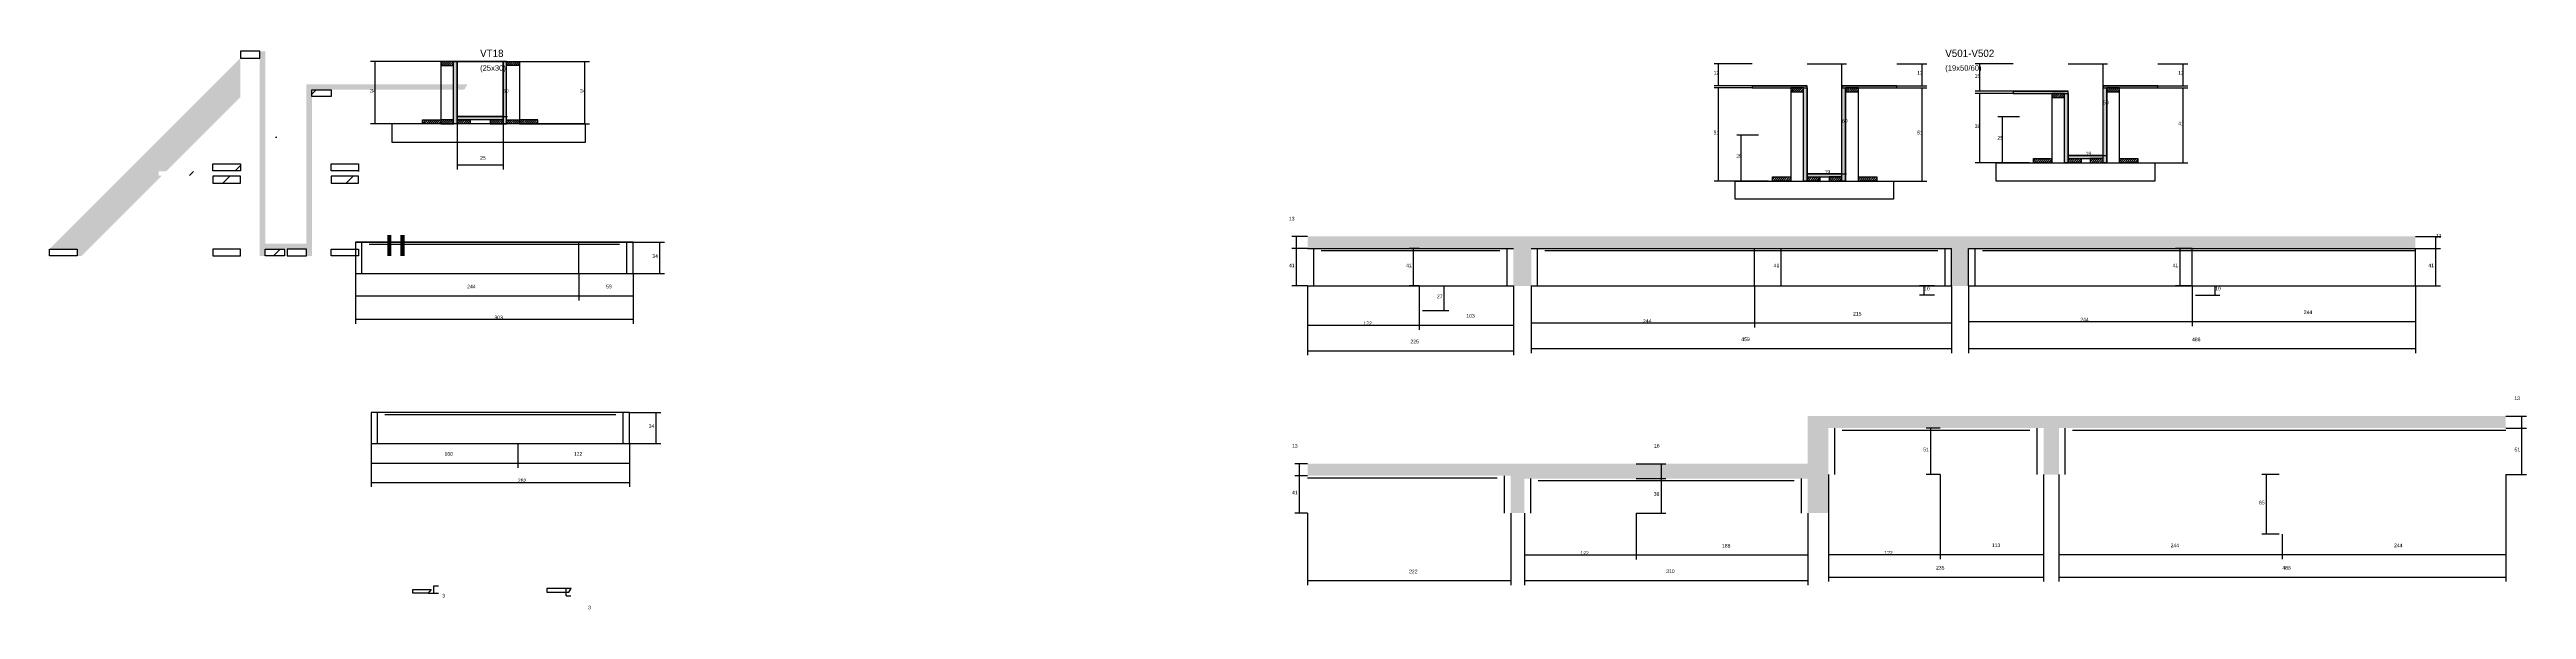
# Model space of a CAD drawing. Header units: metres. Extents: x -65046 to 21926, y -45195 to 1016.
# Drawn here: x 15530 to 18235, y -22598 to -21987 of the extents above; entities that cross this region are included whole.
import ezdxf

# ---------------------------------------------------------------- set-up
doc = ezdxf.new("R2010")
doc.units = ezdxf.units.M
for name, color, linetype in [('CONCRETO', 251, 'Continuous'), ('COTA', 241, 'Continuous'), ('Escoras', 2, 'Continuous'), ('Hachura', 253, 'Continuous'), ('Madeira', 126, 'Continuous'), ('Painéis', 200, 'Continuous'), ('SARR_2.2x7', 40, 'Continuous'), ('Texto Seção', 7, 'Continuous')]:
    doc.layers.add(name, color=color, linetype=linetype)

msp = doc.modelspace()

# ---------------------------------------------------------------- hatches: boundary and pattern name
at = {"layer": 'COTA'}
h = msp.add_hatch(dxfattribs=at)
h.set_pattern_fill('AR-CONC', scale=4)
h.paths.add_polyline_path([(15765.3, -21988.7), (15765.3, -22198.7), (15810.3, -22198.7), (15810.3, -22024.7), (15986.3, -22024.7), (16007, -21988.7)])
h = msp.add_hatch(dxfattribs=at)
h.set_pattern_fill('AR-CONC', scale=4)
h.paths.add_polyline_path([(15767.5, -22099.2), (15782.4, -22099.2), (15782.4, -22099.2), (15782.4, -22083.7), (15782.4, -22083.7), (15767.5, -22083.7), (15767.5, -22083.7), (15767.5, -22099.2)])
h = msp.add_hatch(dxfattribs=at)
h.set_pattern_fill('AR-CONC', scale=4)
h.paths.add_polyline_path([(15792.8, -22099.2), (15807.7, -22099.2), (15807.7, -22099.2), (15807.7, -22083.7), (15807.7, -22083.7), (15792.8, -22083.7), (15792.8, -22083.7), (15792.8, -22099.2)])
h = msp.add_hatch(dxfattribs=at)
h.set_pattern_fill('AR-CONC', scale=4)
h.paths.add_polyline_path([(15779.4, -22196.7), (15795.2, -22196.7), (15795.2, -22196.7), (15795.2, -22180.7), (15795.2, -22180.7), (15779.4, -22180.7), (15779.4, -22180.7), (15779.4, -22196.7)])
h = msp.add_hatch(dxfattribs=at)
h.set_pattern_fill('AR-CONC', scale=0.03)
h.paths.add_polyline_path([(17606.8, -22204.1), (17606.8, -22244.9), (17625.5, -22244.9), (17625.5, -22204.1), (18113.5, -22204.1), (18113.5, -22190.9), (16903.6, -22190.9), (16903.6, -22204.1), (17128.5, -22204.1), (17128.5, -22244.9), (17147.8, -22244.9), (17147.8, -22204.1)])
h = msp.add_hatch(dxfattribs=at)
h.set_pattern_fill('AR-CONC', scale=0.03)
h.paths.add_polyline_path([(17472.4, -22451), (17472.4, -22400.2), (17707.4, -22400.2), (17707.4, -22451), (17724.1, -22451), (17724.1, -22400.2), (18212.1, -22400.2), (18212.1, -22387), (17449.9, -22387), (17449.9, -22439), (16903.6, -22439), (16903.6, -22452.2), (17125.5, -22452.2), (17125.5, -22493), (17140.5, -22493), (17140.5, -22455.2), (17449.9, -22455.2), (17449.9, -22493), (17472.4, -22493)])
at = {"layer": 'Hachura'}
h = msp.add_hatch(dxfattribs=at)
h.set_pattern_fill('ANSI31', scale=30)
h.paths.add_polyline_path([(15738.3, -21988.7), (15759.3, -21988.7), (15759.3, -21996.2), (15738.3, -21996.2)])
h = msp.add_hatch(color=8, dxfattribs=at)
h.dxf.hatch_style = 1
h.paths.add_polyline_path([(15765.3, -21988.7), (15759.3, -21988.7), (15759.3, -21988.7), (15759.3, -22212.2), (15759.3, -22212.2), (15765.3, -22212.2), (15765.3, -22212.2), (15765.3, -21988.7)])
h = msp.add_hatch(color=8, dxfattribs=at)
h.dxf.hatch_style = 1
h.paths.add_polyline_path([(15738.3, -22038.6), (15738.3, -21996.2), (15529.8, -22204.7), (15559.9, -22204.7), (15559.9, -22212.2), (15564.7, -22212.2), (15652.5, -22124.4), (15648.8, -22124.4), (15648.8, -22120), (15656.9, -22120)])
h = msp.add_hatch(dxfattribs=at)
h.set_pattern_fill('ANSI31', scale=0.5)
h.paths.add_polyline_path([(15971, -22004.4), (15971, -22000), (15971, -22000), (15957, -22000), (15957, -22000), (15957, -22004.4), (15957, -22004.4), (15971, -22004.4)])
h = msp.add_hatch(color=8, dxfattribs=at)
h.dxf.hatch_style = 1
h.paths.add_polyline_path([(15971, -22000), (15975, -22000), (15975, -22000), (15975, -22068), (15975, -22068), (15971, -22068), (15971, -22068), (15971, -22000)])
h = msp.add_hatch(color=8, dxfattribs=at)
h.dxf.hatch_style = 1
h.paths.add_polyline_path([(16029, -22000), (16025, -22000), (16025, -22000), (16025, -22068), (16025, -22068), (16029, -22068), (16029, -22068), (16029, -22000)])
h = msp.add_hatch(dxfattribs=at)
h.set_pattern_fill('ANSI31', scale=0.5)
h.paths.add_polyline_path([(16029, -22004.4), (16029, -22000), (16029, -22000), (16043, -22000), (16043, -22000), (16043, -22004.4), (16043, -22004.4), (16029, -22004.4)])
h = msp.add_hatch(color=8, dxfattribs=at)
h.dxf.hatch_style = 1
h.paths.add_polyline_path([(15986.3, -22024.7), (15810.3, -22024.7), (15810.3, -22024.7), (15810.3, -22030.7), (15810.3, -22030.7), (15982.8, -22030.7), (15982.8, -22030.7), (15986.3, -22024.7)])
h = msp.add_hatch(color=8, dxfattribs=at)
h.dxf.hatch_style = 1
h.paths.add_polyline_path([(15816.3, -22030.7), (15810.3, -22030.7), (15810.3, -22030.7), (15810.3, -22212.2), (15810.3, -22212.2), (15816.3, -22212.2), (15816.3, -22212.2), (15816.3, -22030.7)])
h = msp.add_hatch(dxfattribs=at)
h.set_pattern_fill('ANSI31', scale=30)
h.paths.add_polyline_path([(15816.3, -22030.7), (15837.3, -22030.7), (15837.3, -22038.2), (15816.3, -22038.2)])
h = msp.add_hatch(color=8, dxfattribs=at)
h.dxf.hatch_style = 1
h.paths.add_polyline_path([(17449.2, -22028.8), (17449.2, -22026.4), (17449.2, -22026.4), (17389.2, -22026.4), (17389.2, -22026.4), (17389.2, -22028.8), (17389.2, -22028.8), (17449.2, -22028.8)])
h = msp.add_hatch(dxfattribs=at)
h.set_pattern_fill('ANSI31', scale=0.5)
h.paths.add_polyline_path([(17445.2, -22033.2), (17445.2, -22028.8), (17445.2, -22028.8), (17431.2, -22028.8), (17431.2, -22028.8), (17431.2, -22033.2), (17431.2, -22033.2), (17445.2, -22033.2)])
h = msp.add_hatch(color=8, dxfattribs=at)
h.dxf.hatch_style = 1
h.paths.add_polyline_path([(17445.2, -22028.8), (17449.2, -22028.8), (17449.2, -22028.8), (17449.2, -22130.4), (17449.2, -22130.4), (17445.2, -22130.4), (17445.2, -22130.4), (17445.2, -22028.8)])
h = msp.add_hatch(color=8, dxfattribs=at)
h.dxf.hatch_style = 1
h.paths.add_polyline_path([(17547.2, -22028.8), (17547.2, -22026.4), (17547.2, -22026.4), (17487.2, -22026.4), (17487.2, -22026.4), (17487.2, -22028.8), (17487.2, -22028.8), (17547.2, -22028.8)])
h = msp.add_hatch(color=8, dxfattribs=at)
h.dxf.hatch_style = 1
h.paths.add_polyline_path([(17487.2, -22028.8), (17491.2, -22028.8), (17491.2, -22028.8), (17491.2, -22130.4), (17491.2, -22130.4), (17487.2, -22130.4), (17487.2, -22130.4), (17487.2, -22028.8)])
h = msp.add_hatch(dxfattribs=at)
h.set_pattern_fill('ANSI31', scale=0.5)
h.paths.add_polyline_path([(17505.2, -22033.2), (17505.2, -22028.8), (17505.2, -22028.8), (17491.2, -22028.8), (17491.2, -22028.8), (17491.2, -22033.2), (17491.2, -22033.2), (17505.2, -22033.2)])
h = msp.add_hatch(color=8, dxfattribs=at)
h.dxf.hatch_style = 1
h.paths.add_polyline_path([(17734.3, -22034.8), (17734.3, -22032.4), (17734.3, -22032.4), (17674.3, -22032.4), (17674.3, -22032.4), (17674.3, -22034.8), (17674.3, -22034.8), (17734.3, -22034.8)])
h = msp.add_hatch(dxfattribs=at)
h.set_pattern_fill('ANSI31', scale=0.5)
h.paths.add_polyline_path([(17730.3, -22039.2), (17730.3, -22034.8), (17730.3, -22034.8), (17716.3, -22034.8), (17716.3, -22034.8), (17716.3, -22039.2), (17716.3, -22039.2), (17730.3, -22039.2)])
h = msp.add_hatch(color=8, dxfattribs=at)
h.dxf.hatch_style = 1
h.paths.add_polyline_path([(17730.3, -22034.8), (17734.3, -22034.8), (17734.3, -22034.8), (17734.3, -22110.4), (17734.3, -22110.4), (17730.3, -22110.4), (17730.3, -22110.4), (17730.3, -22034.8)])
h = msp.add_hatch(color=8, dxfattribs=at)
h.dxf.hatch_style = 1
h.paths.add_polyline_path([(17832.3, -22028.8), (17832.3, -22026.4), (17832.3, -22026.4), (17772.3, -22026.4), (17772.3, -22026.4), (17772.3, -22028.8), (17772.3, -22028.8), (17832.3, -22028.8)])
h = msp.add_hatch(color=8, dxfattribs=at)
h.dxf.hatch_style = 1
h.paths.add_polyline_path([(17772.3, -22028.8), (17776.3, -22028.8), (17776.3, -22028.8), (17776.3, -22110.4), (17776.3, -22110.4), (17772.3, -22110.4), (17772.3, -22110.4), (17772.3, -22028.8)])
h = msp.add_hatch(dxfattribs=at)
h.set_pattern_fill('ANSI31', scale=0.5)
h.paths.add_polyline_path([(17790.3, -22033.2), (17790.3, -22028.8), (17790.3, -22028.8), (17776.3, -22028.8), (17776.3, -22028.8), (17776.3, -22033.2), (17776.3, -22033.2), (17790.3, -22033.2)])
h = msp.add_hatch(dxfattribs=at)
h.set_pattern_fill('ANSI31', scale=0.5)
h.paths.add_polyline_path([(15937, -22068), (15937, -22063.6), (15937, -22063.6), (15957, -22063.6), (15957, -22063.6), (15957, -22068), (15957, -22068), (15937, -22068)])
h = msp.add_hatch(dxfattribs=at)
h.set_pattern_fill('ANSI31', scale=0.5)
h.paths.add_polyline_path([(15971, -22068), (15971, -22063.6), (15971, -22063.6), (15957, -22063.6), (15957, -22063.6), (15957, -22068), (15957, -22068), (15971, -22068)])
h = msp.add_hatch(color=8, dxfattribs=at)
h.dxf.hatch_style = 1
h.paths.add_polyline_path([(15975, -22063.6), (15975, -22060), (15975, -22060), (16025, -22060), (16025, -22060), (16025, -22063.6), (16025, -22063.6), (15975, -22063.6)])
h = msp.add_hatch(dxfattribs=at)
h.set_pattern_fill('ANSI31', scale=0.5)
h.paths.add_polyline_path([(15975, -22068), (15975, -22063.6), (15975, -22063.6), (15989, -22063.6), (15989, -22063.6), (15989, -22068), (15989, -22068), (15975, -22068)])
h = msp.add_hatch(dxfattribs=at)
h.set_pattern_fill('ANSI31', scale=0.5)
h.paths.add_polyline_path([(16025, -22068), (16025, -22063.6), (16025, -22063.6), (16011, -22063.6), (16011, -22063.6), (16011, -22068), (16011, -22068), (16025, -22068)])
h = msp.add_hatch(dxfattribs=at)
h.set_pattern_fill('ANSI31', scale=0.5)
h.paths.add_polyline_path([(16029, -22068), (16029, -22063.6), (16029, -22063.6), (16043, -22063.6), (16043, -22063.6), (16043, -22068), (16043, -22068), (16029, -22068)])
h = msp.add_hatch(dxfattribs=at)
h.set_pattern_fill('ANSI31', scale=0.5)
h.paths.add_polyline_path([(16063, -22068), (16063, -22063.6), (16063, -22063.6), (16043, -22063.6), (16043, -22063.6), (16043, -22068), (16043, -22068), (16063, -22068)])
h = msp.add_hatch(dxfattribs=at)
h.set_pattern_fill('ANSI32', scale=20)
h.paths.add_polyline_path([(15648.8, -22124.4), (15648.8, -22120), (15693.8, -22120), (15693.8, -22124.4)])
h = msp.add_hatch(dxfattribs=at)
h.set_pattern_fill('ANSI31', scale=30)
h.paths.add_polyline_path([(15738.3, -22119.2), (15738.3, -22111.7), (15708.2, -22111.7), (15708.2, -22119.2)])
h = msp.add_hatch(dxfattribs=at)
h.set_pattern_fill('ANSI31', scale=30)
h.paths.add_polyline_path([(15708.2, -22132.7), (15738.3, -22132.7), (15738.3, -22125.2), (15708.2, -22125.2)])
h = msp.add_hatch(dxfattribs=at)
h.set_pattern_fill('ANSI31', scale=30)
h.paths.add_polyline_path([(15867.3, -22119.2), (15867.3, -22111.7), (15837.3, -22111.7), (15837.3, -22119.2)])
h = msp.add_hatch(dxfattribs=at)
h.set_pattern_fill('ANSI31', scale=30)
h.paths.add_polyline_path([(15837.3, -22132.7), (15867.3, -22132.7), (15867.3, -22125.2), (15837.3, -22125.2)])
h = msp.add_hatch(dxfattribs=at)
h.set_pattern_fill('ANSI31', scale=0.5)
h.paths.add_polyline_path([(17411.2, -22130.4), (17411.2, -22126), (17411.2, -22126), (17431.2, -22126), (17431.2, -22126), (17431.2, -22130.4), (17431.2, -22130.4), (17411.2, -22130.4)])
h = msp.add_hatch(color=8, dxfattribs=at)
h.dxf.hatch_style = 1
h.paths.add_polyline_path([(17487.2, -22126), (17487.2, -22122.4), (17487.2, -22122.4), (17449.2, -22122.4), (17449.2, -22122.4), (17449.2, -22126), (17449.2, -22126), (17487.2, -22126)])
h = msp.add_hatch(dxfattribs=at)
h.set_pattern_fill('ANSI31', scale=0.5)
h.paths.add_polyline_path([(17449.2, -22130.4), (17449.2, -22126), (17449.2, -22126), (17463.2, -22126), (17463.2, -22126), (17463.2, -22130.4), (17463.2, -22130.4), (17449.2, -22130.4)])
h = msp.add_hatch(dxfattribs=at)
h.set_pattern_fill('ANSI31', scale=0.5)
h.paths.add_polyline_path([(17487.2, -22130.4), (17487.2, -22126), (17487.2, -22126), (17473.2, -22126), (17473.2, -22126), (17473.2, -22130.4), (17473.2, -22130.4), (17487.2, -22130.4)])
h = msp.add_hatch(dxfattribs=at)
h.set_pattern_fill('ANSI31', scale=0.5)
h.paths.add_polyline_path([(17505.2, -22130.4), (17505.2, -22126), (17505.2, -22126), (17525.2, -22126), (17525.2, -22126), (17525.2, -22130.4), (17525.2, -22130.4), (17505.2, -22130.4)])
h = msp.add_hatch(dxfattribs=at)
h.set_pattern_fill('ANSI31', scale=0.5)
h.paths.add_polyline_path([(17696.3, -22110.4), (17696.3, -22106), (17696.3, -22106), (17716.3, -22106), (17716.3, -22106), (17716.3, -22110.4), (17716.3, -22110.4), (17696.3, -22110.4)])
h = msp.add_hatch(color=8, dxfattribs=at)
h.dxf.hatch_style = 1
h.paths.add_polyline_path([(17772.3, -22106), (17772.3, -22102.4), (17772.3, -22102.4), (17734.3, -22102.4), (17734.3, -22102.4), (17734.3, -22106), (17734.3, -22106), (17772.3, -22106)])
h = msp.add_hatch(dxfattribs=at)
h.set_pattern_fill('ANSI31', scale=0.5)
h.paths.add_polyline_path([(17734.3, -22110.4), (17734.3, -22106), (17734.3, -22106), (17748.3, -22106), (17748.3, -22106), (17748.3, -22110.4), (17748.3, -22110.4), (17734.3, -22110.4)])
h = msp.add_hatch(dxfattribs=at)
h.set_pattern_fill('ANSI31', scale=0.5)
h.paths.add_polyline_path([(17772.3, -22110.4), (17772.3, -22106), (17772.3, -22106), (17758.3, -22106), (17758.3, -22106), (17758.3, -22110.4), (17758.3, -22110.4), (17772.3, -22110.4)])
h = msp.add_hatch(dxfattribs=at)
h.set_pattern_fill('ANSI31', scale=0.5)
h.paths.add_polyline_path([(17790.3, -22110.4), (17790.3, -22106), (17790.3, -22106), (17810.3, -22106), (17810.3, -22106), (17810.3, -22110.4), (17810.3, -22110.4), (17790.3, -22110.4)])
h = msp.add_hatch(dxfattribs=at)
h.set_pattern_fill('ANSI31', scale=30)
h.paths.add_polyline_path([(15559.9, -22212.2), (15559.9, -22204.7), (15529.8, -22204.7), (15529.8, -22212.2)])
h = msp.add_hatch(dxfattribs=at)
h.set_pattern_fill('ANSI31', scale=30)
h.paths.add_polyline_path([(15708.3, -22212.2), (15738.3, -22212.2), (15738.3, -22204.7), (15708.3, -22204.7)])
h = msp.add_hatch(color=8, dxfattribs=at)
h.dxf.hatch_style = 1
h.paths.add_polyline_path([(15810.3, -22198.7), (15765.3, -22198.7), (15765.3, -22198.7), (15765.3, -22204.7), (15765.3, -22204.7), (15810.3, -22204.7), (15810.3, -22204.7), (15810.3, -22198.7)])
h = msp.add_hatch(dxfattribs=at)
h.set_pattern_fill('ANSI31', scale=30)
h.paths.add_polyline_path([(15765.3, -22204.7), (15786.3, -22204.7), (15786.3, -22212.2), (15765.3, -22212.2)])
h = msp.add_hatch(dxfattribs=at)
h.set_pattern_fill('ANSI31', scale=30)
h.paths.add_polyline_path([(15810.3, -22212.2), (15810.3, -22204.7), (15789.3, -22204.7), (15789.3, -22212.2)])
h = msp.add_hatch(dxfattribs=at)
h.set_pattern_fill('ANSI31', scale=30)
h.paths.add_polyline_path([(15867.3, -22204.7), (15837.3, -22204.7), (15837.3, -22212.2), (15867.3, -22212.2)])
h = msp.add_hatch(color=8, dxfattribs=at)
h.dxf.hatch_style = 1
h.paths.add_polyline_path([(15898.6, -22212.2), (15903.1, -22212.2), (15903.1, -22189.4), (15898.6, -22189.4)])
h = msp.add_hatch(color=8, dxfattribs=at)
h.dxf.hatch_style = 1
h.paths.add_polyline_path([(15913, -22212.2), (15917.5, -22212.2), (15917.5, -22189.4), (15913, -22189.4)])

# ---------------------------------------------------------------- linework, layer by layer
at = {"layer": 'CONCRETO'}
for points in [[(15975, -22000), (15975, -22000), (15975, -22000), (15975, -22000), (16025, -22000), (16025, -22000), (16025, -22000), (16025, -22060), (15975, -22060), (15975, -22000)], [(15975, -22060), (16025, -22060), (16025, -22000), (15975, -22000)]]:
    msp.add_lwpolyline(points, close=True, dxfattribs=at)
at = {"layer": 'COTA'}
for p, q in [((15975, -22000), (15880.4, -22000)), ((15885.4, -22068), (15885.4, -22000)), ((16025, -22060), (16025, -22000)), ((16025, -22000), (16030, -22000)), ((16043, -22000), (16119.5, -22000)), ((16114.5, -22068), (16114.5, -22000)), ((17389.2, -22002.4), (17347.5, -22002.4)), ((17352.5, -22026.4), (17352.5, -22002.4)), ((17449.2, -22002.4), (17492.2, -22002.4)), ((17487.2, -22122.4), (17487.2, -22002.4)), ((17547.2, -22002.4), (17579.8, -22002.4)), ((17574.8, -22026.4), (17574.8, -22002.4)), ((17674.3, -22002.4), (17632.6, -22002.4)), ((17637.6, -22032.4), (17637.6, -22002.4)), ((17734.3, -22002.4), (17777.3, -22002.4)), ((17772.3, -22102.4), (17772.3, -22002.4)), ((17832.3, -22002.4), (17864.9, -22002.4)), ((17859.9, -22026.4), (17859.9, -22002.4)), ((17389.2, -22026.4), (17347.5, -22026.4)), ((17389.2, -22028.8), (17347.5, -22028.8)), ((17352.5, -22130.4), (17352.5, -22028.8)), ((17505.2, -22028.8), (17579.8, -22028.8)), ((17547.2, -22026.4), (17579.8, -22026.4)), ((17574.8, -22130.4), (17574.8, -22028.8)), ((17674.3, -22032.4), (17632.6, -22032.4)), ((17674.3, -22034.8), (17632.6, -22034.8)), ((17637.6, -22110.4), (17637.6, -22034.8)), ((17790.3, -22028.8), (17864.9, -22028.8)), ((17832.3, -22026.4), (17864.9, -22026.4)), ((17859.9, -22110.4), (17859.9, -22028.8)), ((15937, -22068), (15880.4, -22068)), ((15975, -22063.6), (15975, -22117.7)), ((16025, -22060), (16030, -22060)), ((16025, -22063.6), (16025, -22117.7)), ((16063, -22068), (16119.5, -22068)), ((17681, -22060.4), (17657.4, -22060.4)), ((17662.4, -22110.4), (17662.4, -22060.4)), ((17395.9, -22080.4), (17372.3, -22080.4)), ((17377.3, -22130.4), (17377.3, -22080.4)), ((17734.3, -22110.4), (17734.3, -22097.4)), ((17772.3, -22110.4), (17772.3, -22097.4)), ((15975, -22112.7), (16025, -22112.7)), ((17449.2, -22130.4), (17449.2, -22117.4)), ((17449.2, -22122.4), (17492.2, -22122.4)), ((17449.2, -22122.4), (17487.2, -22122.4)), ((17487.2, -22130.4), (17487.2, -22117.4)), ((17691.9, -22110.4), (17632.6, -22110.4)), ((17681, -22110.4), (17657.4, -22110.4)), ((17734.3, -22102.4), (17777.3, -22102.4)), ((17734.3, -22102.4), (17772.3, -22102.4)), ((17790.3, -22110.4), (17864.9, -22110.4)), ((17406.8, -22130.4), (17347.5, -22130.4)), ((17395.9, -22130.4), (17372.3, -22130.4)), ((17505.2, -22130.4), (17579.8, -22130.4)), ((16167.3, -22197.3), (16201.2, -22197.3)), ((16196.2, -22231.3), (16196.2, -22197.3)), ((16903.6, -22190.9), (16886.5, -22190.9)), ((16903.6, -22204.1), (16886.5, -22204.1)), ((16903.6, -22204.1), (16886.5, -22204.1)), ((16891.5, -22204.1), (16891.5, -22190.9)), ((16891.5, -22244.9), (16891.5, -22204.1)), ((17025.6, -22204.1), (17014.4, -22204.1)), ((17019.4, -22244.9), (17019.4, -22204.1)), ((17391.8, -22204.1), (17425.7, -22204.1)), ((17420.7, -22244.9), (17420.7, -22204.1)), ((17869.5, -22204.1), (17851.5, -22204.1)), ((17856.5, -22244.9), (17856.5, -22204.1)), ((18113.5, -22190.9), (18140.7, -22190.9)), ((18113.5, -22204.1), (18140.7, -22204.1)), ((18113.5, -22204.1), (18140.7, -22204.1)), ((18135.7, -22204.1), (18135.7, -22190.9)), ((18135.7, -22244.9), (18135.7, -22204.1)), ((16167.3, -22231.3), (16201.2, -22231.3)), ((16903.6, -22244.9), (16886.5, -22244.9)), ((16903.6, -22244.9), (16903.6, -22292.8)), ((16903.6, -22244.9), (16903.6, -22320.7)), ((17025.6, -22244.9), (17014.4, -22244.9)), ((17025.6, -22244.9), (17025.6, -22292.8)), ((17025.6, -22244.9), (17025.6, -22292.8)), ((17029.1, -22244.9), (17057.9, -22244.9)), ((17052.9, -22271.9), (17052.9, -22244.9)), ((17128.5, -22244.9), (17128.5, -22292.8)), ((17128.5, -22244.9), (17128.5, -22320.7)), ((17147.8, -22244.9), (17147.8, -22290.4)), ((17147.8, -22244.9), (17147.8, -22318.3)), ((17391.8, -22244.9), (17391.8, -22290.4)), ((17391.8, -22244.9), (17391.8, -22290.4)), ((17391.8, -22244.9), (17425.7, -22244.9)), ((17588.3, -22244.9), (17571.9, -22244.9)), ((17588.3, -22254.9), (17571.9, -22254.9)), ((17576.9, -22254.9), (17576.9, -22244.9)), ((17606.8, -22244.9), (17606.8, -22290.4)), ((17606.8, -22244.9), (17606.8, -22318.3)), ((17625.5, -22244.9), (17625.5, -22288.7)), ((17625.5, -22244.9), (17625.5, -22318.3)), ((17869.5, -22244.9), (17851.5, -22244.9)), ((17869.5, -22244.9), (17869.5, -22288.7)), ((17869.5, -22244.9), (17869.5, -22288.7)), ((17873.1, -22244.9), (17899.7, -22244.9)), ((17873.1, -22254.9), (17899.7, -22254.9)), ((17894.7, -22254.9), (17894.7, -22244.9)), ((18113.5, -22244.9), (18113.5, -22288.7)), ((18113.5, -22244.9), (18113.5, -22318.3)), ((18113.5, -22244.9), (18140.7, -22244.9)), ((16903.6, -22287.8), (17025.6, -22287.8)), ((17025.6, -22287.8), (17128.5, -22287.8)), ((17029.1, -22271.9), (17057.9, -22271.9)), ((17147.8, -22285.4), (17391.8, -22285.4)), ((17391.8, -22285.4), (17606.8, -22285.4)), ((17625.5, -22283.7), (17869.5, -22283.7)), ((17869.5, -22283.7), (18113.5, -22283.7)), ((17147.8, -22313.3), (17606.8, -22313.3)), ((17625.5, -22313.3), (18113.5, -22313.3)), ((16903.6, -22315.7), (17128.5, -22315.7)), ((16163.3, -22383), (16197.3, -22383)), ((16192.3, -22417), (16192.3, -22383)), ((18212.1, -22387), (18234.7, -22387)), ((18229.7, -22400.2), (18229.7, -22387)), ((16163.3, -22417), (16197.3, -22417)), ((17594.4, -22400.2), (17579.1, -22400.2)), ((17584.1, -22451), (17584.1, -22400.2)), ((18212.1, -22400.2), (18234.7, -22400.2)), ((18212.1, -22400.2), (18234.7, -22400.2)), ((18229.7, -22451), (18229.7, -22400.2)), ((16903.6, -22439), (16889.8, -22439)), ((16894.8, -22452.2), (16894.8, -22439)), ((17262.5, -22439), (17295, -22439)), ((17290, -22455.2), (17290, -22439)), ((16903.6, -22452.2), (16889.8, -22452.2)), ((16903.6, -22452.2), (16889.8, -22452.2)), ((16894.8, -22493), (16894.8, -22452.2)), ((17262.5, -22455.2), (17295, -22455.2)), ((17262.5, -22455.2), (17295, -22455.2)), ((17290, -22493), (17290, -22455.2)), ((17472.4, -22451), (17472.4, -22543.3)), ((17472.4, -22451), (17472.4, -22567.8)), ((17594.4, -22451), (17579.1, -22451)), ((17594.4, -22451), (17594.4, -22543.3)), ((17594.4, -22451), (17594.4, -22543.3)), ((17707.4, -22451), (17707.4, -22543.3)), ((17707.4, -22451), (17707.4, -22567.8)), ((17724.1, -22451), (17724.1, -22543.3)), ((17724.1, -22451), (17724.1, -22567.8)), ((17964.6, -22451), (17945.8, -22451)), ((17950.8, -22516), (17950.8, -22451)), ((18212.1, -22451), (18212.1, -22567.8)), ((18212.1, -22451), (18234.7, -22451)), ((16903.6, -22493), (16889.8, -22493)), ((16903.6, -22493), (16903.6, -22571.7)), ((17125.5, -22493), (17125.5, -22571.7)), ((17140.5, -22493), (17140.5, -22543.7)), ((17140.5, -22493), (17140.5, -22571.7)), ((17262.5, -22493), (17262.5, -22543.7)), ((17262.5, -22493), (17262.5, -22543.7)), ((17262.5, -22493), (17295, -22493)), ((17449.9, -22493), (17449.9, -22543.7)), ((17449.9, -22493), (17449.9, -22571.7)), ((17964.6, -22516), (17945.8, -22516)), ((17968.1, -22516), (17968.1, -22543.3)), ((17968.1, -22516), (17968.1, -22543.3)), ((18212.1, -22516), (18212.1, -22543.3)), ((17140.5, -22538.7), (17262.5, -22538.7)), ((17262.5, -22538.7), (17449.9, -22538.7)), ((17472.4, -22538.3), (17594.4, -22538.3)), ((17594.4, -22538.3), (17707.4, -22538.3)), ((17724.1, -22538.3), (17968.1, -22538.3)), ((17968.1, -22538.3), (18212.1, -22538.3)), ((16903.6, -22566.7), (17125.5, -22566.7)), ((17140.5, -22566.7), (17449.9, -22566.7)), ((17472.4, -22562.8), (17707.4, -22562.8)), ((17724.1, -22562.8), (18212.1, -22562.8))]:
    msp.add_line(p, q, dxfattribs=at)
at = {"layer": 'Escoras'}
for p, q in [((15863.9, -22231.3), (15863.9, -22286.3)), ((15863.9, -22231.3), (15863.9, -22260.8)), ((16107.9, -22231.3), (16107.9, -22260.8)), ((16107.9, -22231.3), (16107.9, -22260.8)), ((16167.3, -22231.3), (16167.3, -22286.3)), ((16167.3, -22231.3), (16167.3, -22260.8)), ((15863.9, -22255.8), (16107.9, -22255.8)), ((16107.9, -22255.8), (16167.3, -22255.8)), ((15863.9, -22281.3), (16167.3, -22281.3)), ((15880.9, -22417), (15880.9, -22464.4)), ((15880.9, -22417), (15880.9, -22443.5)), ((16041.3, -22417), (16041.3, -22443.5)), ((16041.3, -22417), (16041.3, -22443.5)), ((16163.3, -22417), (16163.3, -22464.4)), ((16163.3, -22417), (16163.3, -22443.5)), ((15880.9, -22438.5), (16041.3, -22438.5)), ((16041.3, -22438.5), (16163.3, -22438.5)), ((15880.9, -22459.4), (16163.3, -22459.4)), ((15943.4, -22580.4), (15954.5, -22580.4)), ((15949.5, -22580.4), (15949.5, -22572.4)), ((15949.5, -22572.4), (15954.5, -22572.4)), ((16099.5, -22575.2), (16089.1, -22575.2)), ((16094.1, -22583.2), (16094.1, -22575.2)), ((16094.1, -22583.2), (16099.1, -22583.2))]:
    msp.add_line(p, q, dxfattribs=at)
at = {"layer": 'Madeira'}
for points in [[(15738.3, -21996.2), (15759.3, -21996.2), (15759.3, -21988.7), (15738.3, -21988.7)], [(15971, -22004.4), (15971, -22000), (15957, -22000), (15957, -22004.4)], [(15971, -22000), (15957, -22000), (15957, -22068), (15971, -22068)], [(16029, -22004.4), (16029, -22000), (16043, -22000), (16043, -22004.4)], [(16029, -22000), (16043, -22000), (16043, -22068), (16029, -22068)], [(15837.3, -22038.2), (15816.3, -22038.2), (15816.3, -22030.7), (15837.3, -22030.7)], [(17445.2, -22033.2), (17445.2, -22028.8), (17431.2, -22028.8), (17431.2, -22033.2)], [(17445.2, -22028.8), (17431.2, -22028.8), (17431.2, -22130.4), (17445.2, -22130.4)], [(17505.2, -22033.2), (17505.2, -22028.8), (17491.2, -22028.8), (17491.2, -22033.2)], [(17505.2, -22028.8), (17491.2, -22028.8), (17491.2, -22130.4), (17505.2, -22130.4)], [(17730.3, -22039.2), (17730.3, -22034.8), (17716.3, -22034.8), (17716.3, -22039.2)], [(17730.3, -22034.8), (17716.3, -22034.8), (17716.3, -22110.4), (17730.3, -22110.4)], [(17790.3, -22033.2), (17790.3, -22028.8), (17776.3, -22028.8), (17776.3, -22033.2)], [(17790.3, -22028.8), (17776.3, -22028.8), (17776.3, -22110.4), (17790.3, -22110.4)], [(15903.6, -22088), (16115.2, -22088), (16115.2, -22068), (15903.6, -22068)], [(15937, -22068), (15937, -22063.6), (15957, -22063.6), (15957, -22068)], [(15971, -22068), (15971, -22063.6), (15957, -22063.6), (15957, -22068)], [(15975, -22068), (15975, -22063.6), (15989, -22063.6), (15989, -22068)], [(16025, -22068), (16025, -22063.6), (16011, -22063.6), (16011, -22068)], [(16029, -22068), (16029, -22063.6), (16043, -22063.6), (16043, -22068)], [(16063, -22068), (16063, -22063.6), (16043, -22063.6), (16043, -22068)], [(15708.2, -22111.7), (15738.3, -22111.7), (15738.3, -22119.2), (15708.2, -22119.2)], [(15708.2, -22132.7), (15738.3, -22132.7), (15738.3, -22125.2), (15708.2, -22125.2)], [(15837.3, -22111.7), (15867.3, -22111.7), (15867.3, -22119.2), (15837.3, -22119.2)], [(15837.3, -22132.7), (15867.3, -22132.7), (15867.3, -22125.2), (15837.3, -22125.2)], [(17411.2, -22130.4), (17411.2, -22126), (17431.2, -22126), (17431.2, -22130.4)], [(17449.2, -22130.4), (17449.2, -22126), (17463.2, -22126), (17463.2, -22130.4)], [(17487.2, -22130.4), (17487.2, -22126), (17473.2, -22126), (17473.2, -22130.4)], [(17505.2, -22130.4), (17505.2, -22126), (17525.2, -22126), (17525.2, -22130.4)], [(17828.7, -22130.4), (17655.7, -22130.4), (17655.7, -22110.4), (17828.7, -22110.4)], [(17696.3, -22110.4), (17696.3, -22106), (17716.3, -22106), (17716.3, -22110.4)], [(17734.3, -22110.4), (17734.3, -22106), (17748.3, -22106), (17748.3, -22110.4)], [(17772.3, -22110.4), (17772.3, -22106), (17758.3, -22106), (17758.3, -22110.4)], [(17790.3, -22110.4), (17790.3, -22106), (17810.3, -22106), (17810.3, -22110.4)], [(17543.6, -22150.4), (17370.6, -22150.4), (17370.6, -22130.4), (17543.6, -22130.4)], [(15529.8, -22204.7), (15559.9, -22204.7), (15559.9, -22212.2), (15529.8, -22212.2)], [(15708.3, -22212.2), (15738.3, -22212.2), (15738.3, -22204.7), (15708.3, -22204.7)], [(15786.3, -22212.2), (15765.3, -22212.2), (15765.3, -22204.7), (15786.3, -22204.7)], [(15789.3, -22212.2), (15810.3, -22212.2), (15810.3, -22204.7), (15789.3, -22204.7)], [(15867.3, -22212.2), (15837.3, -22212.2), (15837.3, -22204.7), (15867.3, -22204.7)]]:
    msp.add_lwpolyline(points, close=True, dxfattribs=at)
at = {"layer": 'Painéis'}
for p, q in [((15975, -22068), (15975, -22000)), ((16025, -22068), (16025, -22000)), ((17389.2, -22026.4), (17449.2, -22026.4)), ((17449.2, -22130.4), (17449.2, -22028.8)), ((17487.2, -22026.4), (17547.2, -22026.4)), ((17491.2, -22130.4), (17491.2, -22028.8)), ((17674.3, -22032.4), (17734.3, -22032.4)), ((17734.3, -22110.4), (17734.3, -22034.8)), ((17772.3, -22026.4), (17832.3, -22026.4)), ((17776.3, -22110.4), (17776.3, -22028.8)), ((15975, -22060), (16025, -22060)), ((15975, -22063.6), (15975, -22060)), ((16025, -22063.6), (16025, -22060)), ((17449.2, -22122.4), (17487.2, -22122.4)), ((17449.2, -22126), (17449.2, -22122.4)), ((17487.2, -22126), (17487.2, -22122.4)), ((17734.3, -22102.4), (17772.3, -22102.4)), ((17734.3, -22106), (17734.3, -22102.4)), ((17772.3, -22106), (17772.3, -22102.4)), ((15863.9, -22197.3), (16167.3, -22197.3)), ((16107.9, -22231.3), (16107.9, -22197.3)), ((16167.3, -22231.3), (16167.3, -22197.3)), ((16903.6, -22204.1), (17128.5, -22204.1)), ((17147.8, -22204.1), (17606.8, -22204.1)), ((17391.8, -22244.9), (17391.8, -22204.1)), ((17606.8, -22244.9), (17606.8, -22204.1)), ((17625.5, -22204.1), (18113.5, -22204.1)), ((17625.5, -22244.9), (17625.5, -22204.1)), ((17869.5, -22244.9), (17869.5, -22204.1)), ((18113.5, -22244.9), (18113.5, -22204.1)), ((15863.9, -22231.3), (16167.3, -22231.3)), ((16903.6, -22244.9), (17128.5, -22244.9)), ((17147.8, -22244.9), (17606.8, -22244.9)), ((17625.5, -22244.9), (18113.5, -22244.9))]:
    msp.add_line(p, q, dxfattribs=at)
for points in [[(15971, -22000), (15975, -22000), (15975, -22068), (15971, -22068)], [(16029, -22000), (16025, -22000), (16025, -22068), (16029, -22068)], [(17449.2, -22028.8), (17449.2, -22026.4), (17389.2, -22026.4), (17389.2, -22028.8)], [(17445.2, -22028.8), (17449.2, -22028.8), (17449.2, -22130.4), (17445.2, -22130.4)], [(17547.2, -22028.8), (17547.2, -22026.4), (17487.2, -22026.4), (17487.2, -22028.8)], [(17487.2, -22028.8), (17491.2, -22028.8), (17491.2, -22130.4), (17487.2, -22130.4)], [(17734.3, -22034.8), (17734.3, -22032.4), (17674.3, -22032.4), (17674.3, -22034.8)], [(17730.3, -22034.8), (17734.3, -22034.8), (17734.3, -22110.4), (17730.3, -22110.4)], [(17832.3, -22028.8), (17832.3, -22026.4), (17772.3, -22026.4), (17772.3, -22028.8)], [(17772.3, -22028.8), (17776.3, -22028.8), (17776.3, -22110.4), (17772.3, -22110.4)], [(15975, -22063.6), (15975, -22060), (16025, -22060), (16025, -22063.6)], [(17487.2, -22126), (17487.2, -22122.4), (17449.2, -22122.4), (17449.2, -22126)], [(17772.3, -22106), (17772.3, -22102.4), (17734.3, -22102.4), (17734.3, -22106)], [(15863.9, -22231.3), (16167.3, -22231.3), (16167.3, -22197.3), (15863.9, -22197.3)], [(15880.9, -22417), (16163.3, -22417), (16163.3, -22383), (15880.9, -22383)], [(15943.4, -22580.4), (15926.4, -22580.4), (15926.4, -22576.4), (15946.5, -22576.4)], [(16099.5, -22575.2), (16072.9, -22575.2), (16072.9, -22579.2), (16096.8, -22579.2)]]:
    msp.add_lwpolyline(points, close=True, dxfattribs=at)
at = {"layer": 'SARR_2.2x7'}
for p, q in [((15870.9, -22231.3), (15870.9, -22197.3)), ((15878.9, -22199.5), (16107.9, -22199.5)), ((16107.9, -22199.5), (16152.3, -22199.5)), ((16160.3, -22231.3), (16160.3, -22197.3)), ((16910.6, -22244.9), (16910.6, -22204.1)), ((16918.6, -22206.3), (17025.6, -22206.3)), ((17025.6, -22206.3), (17113.5, -22206.3)), ((17121.5, -22244.9), (17121.5, -22204.1)), ((17154.8, -22244.9), (17154.8, -22204.1)), ((17162.8, -22206.3), (17391.8, -22206.3)), ((17391.8, -22206.3), (17591.8, -22206.3)), ((17599.8, -22244.9), (17599.8, -22204.1)), ((17632.5, -22244.9), (17632.5, -22204.1)), ((17640.5, -22206.3), (17869.5, -22206.3)), ((17869.5, -22206.3), (18113.5, -22206.3)), ((15887.9, -22417), (15887.9, -22383)), ((15895.9, -22385.2), (16041.3, -22385.2)), ((16041.3, -22385.2), (16148.3, -22385.2)), ((16156.3, -22417), (16156.3, -22383)), ((17479.4, -22451), (17479.4, -22400.2)), ((17487.4, -22402.4), (17594.4, -22402.4)), ((17594.4, -22402.4), (17692.4, -22402.4)), ((17700.4, -22451), (17700.4, -22400.2)), ((17731.1, -22451), (17731.1, -22400.2)), ((17739.1, -22402.4), (17968.1, -22402.4)), ((17968.1, -22402.4), (18212.1, -22402.4)), ((16903.6, -22454.4), (17110.5, -22454.4)), ((17118.5, -22493), (17118.5, -22452.2)), ((17147.5, -22493), (17147.5, -22455.2)), ((17155.5, -22457.4), (17262.5, -22457.4)), ((17262.5, -22457.4), (17434.9, -22457.4)), ((17442.9, -22493), (17442.9, -22455.2))]:
    msp.add_line(p, q, dxfattribs=at)

# ---------------------------------------------------------------- texts
at = {"layer": 'COTA'}
for s, p in [('12', (17347, -22014.4)), ('12', (17569.3, -22014.4)), ('15', (17632.1, -22017.4)), ('12', (17854.4, -22014.4)), ('34', (15879.9, -22034)), ('30', (16025, -22034)), ('34', (16109, -22034)), ('50', (17772.3, -22046.7)), ('60', (17487.2, -22066.7)), ('38', (17632.1, -22072.6)), ('41', (17854.4, -22069.6)), ('51', (17347, -22079.6)), ('51', (17569.3, -22079.6)), ('25', (17656.9, -22085.4)), ('19', (17753.3, -22102.4)), ('25', (16000, -22107.2)), ('25', (17371.8, -22105.4)), ('19', (17468.2, -22122.4)), ('13', (16883.3, -22173.5)), ('13', (18135.7, -22192.4)), ('34', (16188, -22214.3)), ('41', (16883.4, -22224.5)), ('41', (17011.3, -22224.5)), ('41', (17412.6, -22224.5)), ('41', (17848.3, -22224.5)), ('41', (18127.6, -22224.5)), ('27', (17044.9, -22258.4)), ('10', (17576.9, -22249.9)), ('10', (17894.7, -22249.9)), ('122', (16964.6, -22287.8)), ('103', (17077, -22279.6)), ('244', (17269.8, -22285.4)), ('215', (17499.3, -22277.3)), ('244', (17747.5, -22283.7)), ('244', (17991.5, -22275.6)), ('225', (17016, -22307.6)), ('459', (17377.3, -22305.2)), ('488', (17869.5, -22305.3)), ('13', (18221.5, -22369.6)), ('34', (16184.1, -22400)), ('13', (16886.6, -22421.6)), ('16', (17281.9, -22421.4)), ('51', (17575.9, -22425.6)), ('51', (18221.6, -22425.6)), ('41', (16886.7, -22472.6)), ('38', (17281.7, -22474.1)), ('65', (17942.7, -22483.5)), ('188', (17356.2, -22530.6)), ('113', (17650.9, -22530.1)), ('244', (17846.1, -22530.2)), ('244', (18090.1, -22530.2)), ('222', (17014.5, -22558.7)), ('122', (17201.5, -22538.7)), ('310', (17295.2, -22558.4)), ('122', (17533.4, -22538.3)), ('235', (17589.9, -22554.6)), ('488', (17968.1, -22554.7))]:
    msp.add_text(s, height=4, dxfattribs=at).set_placement(p)
at = {"layer": 'Escoras'}
for s, p in [('244', (15985.9, -22247.7)), ('59', (16137.6, -22247.6)), ('303', (16015.6, -22281.3)), ('160', (15961.1, -22430.4)), ('122', (16102.3, -22430.4)), ('282', (16041.3, -22459.4)), ('3', (15958.7, -22585.1)), ('3', (16118, -22598.1))]:
    msp.add_text(s, height=4, dxfattribs=at).set_placement(p)
at = {"layer": 'Texto Seção'}
for s, height, p in [('VT18', 8, (16000, -21995)), ('V501-V502', 8, (17600, -21995)), ('(25x30)', 6, (16000, -22010)), ('(19x50/60)', 6, (17600, -22010))]:
    msp.add_text(s, height=height, dxfattribs=at).set_placement(p)

doc.saveas('drawing.dxf')
